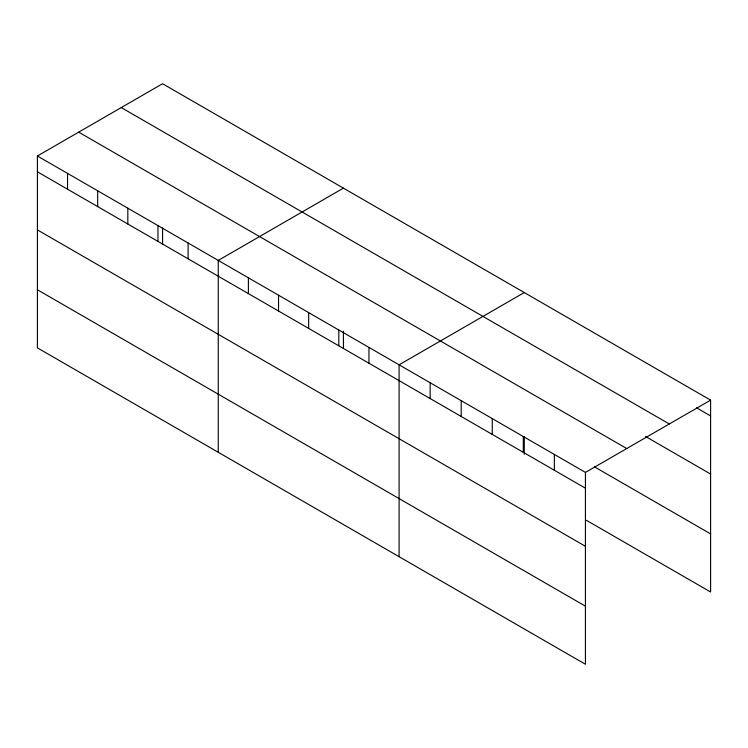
<?xml version="1.0" encoding="UTF-8"?>
<svg xmlns="http://www.w3.org/2000/svg" width="748" height="748" viewBox="0 0 748 748"><rect width="100%" height="100%" fill="white"/><g stroke="black" fill="none" stroke-linecap="round" stroke-linejoin="round"><path stroke-width="1.12" d="M37.4 155.995L585.432 472.399L585.432 664.271L37.4 347.867L37.4 155.995L162.568 83.729L710.6 400.133L710.6 592.005L586.376 520.281M343.416 188.141L218.248 260.407L218.248 452.278M524.273 292.552L399.095 364.818L399.095 556.69M585.432 472.399L710.6 400.133M696.575 407.838L710.6 415.935M121.26 107.581L669.292 423.985M645.487 436.439L710.6 474.036M78.708 132.153L626.74 448.548M594.398 466.808L710.6 533.904M37.4 171.797L585.432 488.201M37.4 229.898L585.432 546.302M37.4 289.766L585.432 606.17M554.371 454.466L554.371 470.268M524.273 436.785L524.273 454.214M523.32 436.542L523.32 452.344M492.268 418.609L492.268 434.41M461.207 400.685L461.207 416.486M430.156 382.752L430.156 398.553M368.96 347.418L368.96 363.219M343.416 331.205L343.416 348.633M338.816 330.018L338.816 345.819M308.672 312.617L308.672 328.419M278.536 295.217L278.536 311.018M248.392 277.817L248.392 293.609M188.113 243.006L188.113 258.808M162.568 227.953L162.568 244.222M157.968 225.606L157.968 241.408M127.824 208.206L127.824 224.007M97.679 190.805L97.679 206.598M67.544 173.396L67.544 189.197"/></g></svg>
